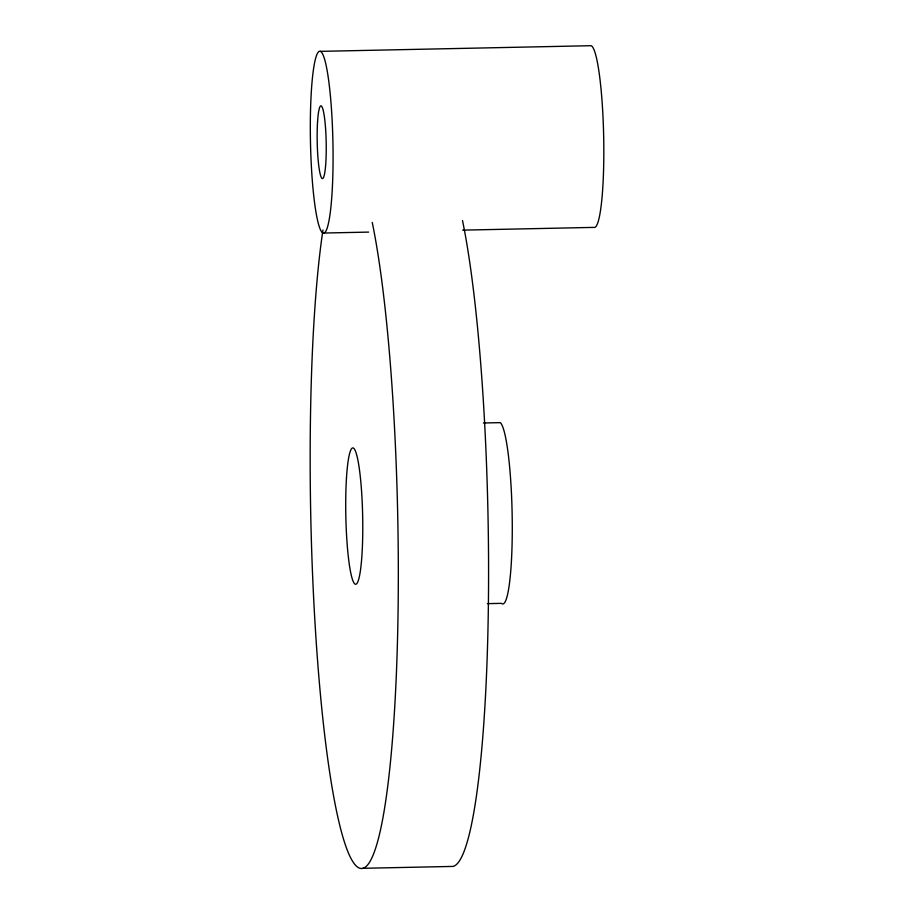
<?xml version="1.0" encoding="UTF-8"?>
<svg xmlns="http://www.w3.org/2000/svg" width="914" height="914" viewBox="0 0 914 914"><rect width="100%" height="100%" fill="white"/><g stroke="black" fill="none" stroke-linecap="round" stroke-linejoin="round"><path stroke-width="1.37" d="M320.357 51.355L591.107 45.7A90.966 11.219 88.8 0 1 603.743 140.847A90.966 11.219 88.8 0 1 593.792 227.392L462.678 230.134M323.03 233.047A90.966 11.219 88.8 0 0 330.811 100.506A90.966 11.219 88.8 0 0 311.24 93.057A90.966 11.219 88.8 0 0 323.03 233.047L368.628 232.099M483.403 422.988L500.324 422.634A90.966 11.219 88.8 0 1 512.263 523.334A90.966 11.219 88.8 0 1 501.489 603.354L487.391 603.651M362.869 868.3L453.127 866.415A352.496 43.472 88.8 0 0 488.305 610.541A352.496 43.472 88.8 0 0 462.495 220.491M372.238 222.376A352.496 43.472 88.8 0 1 392.037 744.75A352.496 43.472 88.8 0 1 327.166 754.758A352.496 43.472 88.8 0 1 322.973 229.974M346.486 477.793A68.23 8.42 88.8 0 0 355.043 584.092A68.23 8.42 88.8 0 0 361.201 486.294A68.23 8.42 88.8 0 0 346.486 477.793M317.569 121.665A36.389 4.49 88.8 0 0 322.094 178.47A36.389 4.49 88.8 0 0 325.418 126.463A36.389 4.49 88.8 0 0 317.569 121.665"/></g></svg>
